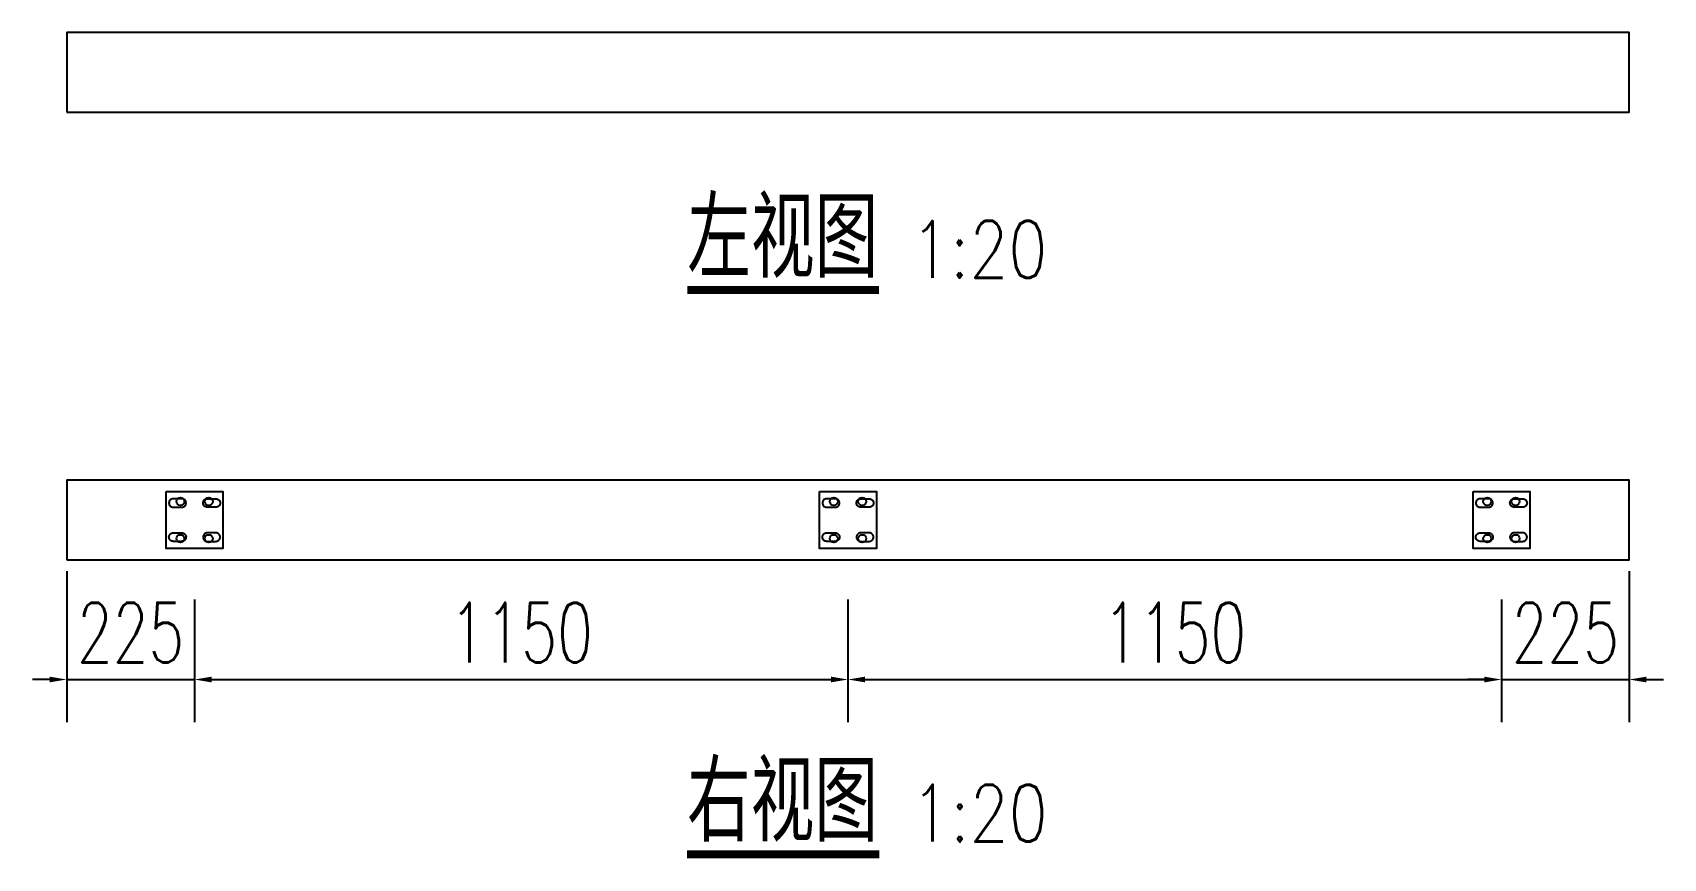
# Model space of a CAD drawing. Header units: millimetres. Extents: x -1471591 to 944464, y -468930 to 547002.
# Drawn here: x -963173 to -960303, y 30135 to 31587 of the extents above; entities that cross this region are included whole.
import ezdxf

# ---------------------------------------------------------------- set-up
doc = ezdxf.new("R2010")
doc.units = ezdxf.units.MM
doc.header["$LTSCALE"] = 10
doc.header["$PDMODE"] = 35
for name, color, linetype in [('DIM_SYMB', 3, 'Continuous'), ('PUB_TEXT', 7, 'Continuous'), ('W-STEEL_FRAME钢架', 3, 'Continuous')]:
    doc.layers.add(name, color=color, linetype=linetype)
doc.styles.get("Standard").update_dxf_attribs({"font": 'simplex.shx', "width": 0.8, "bigfont": 'hztxt.shx'})
doc.styles.add('STANDARD_T3', font='simplex.shx', dxfattribs={"width": 0.7, "bigfont": 'hztxt.shx'})
doc.dimstyles.new('W&&30', dxfattribs={"dimtxt": 105, "dimasz": 30, "dimexe": 75, "dimexo": 90, "dimgap": 30, "dimtad": 1, "dimdec": 0, "dimzin": 0, "dimdsep": 46, "dimtxsty": 'STANDARD_T3', "dimcen": 0.09, "dimclrd": 1, "dimclre": 1, "dimclrt": 7, "dimazin": 2, "dimtfac": 1, "dimtdec": 0, "dimtix": 1, "dimtmove": 2, "dimatfit": 3, "dimfxl": 0, "dimtolj": 1, "dimtzin": 0, "dimarcsym": 0})

# ---------------------------------------------------------------- blocks, each defined once
blk = doc.blocks.new('$matou$00000140')
blk.add_lwpolyline([(-50, 50), (50, 50), (50, -50), (-50, -50)], close=True)
for points in [[(-22.5, 37.5), (-37.5, 37.5, 0.414214), (-45, 30), (-45, 30, 0.414214), (-37.5, 22.5), (-22.5, 22.5, 0.414214), (-15, 30), (-15, 30, 0.414214)], [(22.5, 37.5), (37.5, 37.5, -0.414214), (45, 30), (45, 30, -0.414214), (37.5, 22.5), (22.5, 22.5, -0.414214), (15, 30), (15, 30, -0.414214)], [(-22.5, -37.5), (-37.5, -37.5, -0.414214), (-45, -30), (-45, -30, -0.414214), (-37.5, -22.5), (-22.5, -22.5, -0.414214), (-15, -30), (-15, -30, -0.414214)], [(22.5, -37.5), (37.5, -37.5, 0.414214), (45, -30), (45, -30, 0.414214), (37.5, -22.5), (22.5, -22.5, 0.414214), (15, -30), (15, -30, 0.414214)]]:
    blk.add_lwpolyline(points, format="xyb", close=True)
blk = doc.blocks.new('*U291')
at = {"layer": 'W-STEEL_FRAME钢架', "color": 2}
for centre in [(-25, 32.7), (25, 32.7), (-25, -32.7), (25, -32.7)]:
    blk.add_circle(centre, 7, dxfattribs=at)
blk.add_blockref('$matou$00000140', (0, 0))
blk = doc.blocks.new('*U292')
at = {"color": 0, "linetype": 'ByBlock', "lineweight": -2}
for p in [(-2300, 0), (-1150, 0), (0, 0)]:
    blk.add_blockref('*U291', p, dxfattribs=at)
blk = doc.blocks.new('*D942')
at = {"color": 1, "lineweight": -2, "transparency": 16777216}
for p, q in [((-963113.3, 30639.9), (-963113.3, 30374.4)), ((-962888.3, 30589.9), (-962888.3, 30374.4)), ((-963143.3, 30449.4), (-963173.3, 30449.4)), ((-963113.3, 30449.4), (-962888.3, 30449.4)), ((-962858.3, 30449.4), (-962828.3, 30449.4))]:
    blk.add_line(p, q, dxfattribs=at)
at = {"color": 1, "transparency": 16777216}
for points in [[(-963143.3, 30454.4), (-963143.3, 30444.4), (-963113.3, 30449.4)], [(-962858.3, 30454.4), (-962858.3, 30444.4), (-962888.3, 30449.4)]]:
    blk.add_solid(points, dxfattribs=at)
at = {"layer": 'Defpoints', "color": 0, "transparency": 16777216}
for p in [(-963113.3, 30729.9), (-962888.3, 30679.9), (-962888.3, 30449.4)]:
    blk.add_point(p, dxfattribs=at)
at = {"color": 7, "transparency": 16777216, "insert": (-963000.8, 30531.9), "char_height": 105, "attachment_point": 5, "style": 'STANDARD_T3'}
blk.add_mtext('\\A1;225', dxfattribs=at)
blk = doc.blocks.new('*D943')
at = {"color": 1, "lineweight": -2, "transparency": 16777216}
for p, q in [((-962888.3, 30589.9), (-962888.3, 30374.4)), ((-961738.3, 30589.9), (-961738.3, 30374.4)), ((-962858.3, 30449.4), (-961768.3, 30449.4))]:
    blk.add_line(p, q, dxfattribs=at)
at = {"color": 1, "transparency": 16777216}
for points in [[(-962858.3, 30454.4), (-962858.3, 30444.4), (-962888.3, 30449.4)], [(-961768.3, 30454.4), (-961768.3, 30444.4), (-961738.3, 30449.4)]]:
    blk.add_solid(points, dxfattribs=at)
at = {"layer": 'Defpoints', "color": 0, "transparency": 16777216}
for p in [(-962888.3, 30679.9), (-961738.3, 30679.9), (-961738.3, 30449.4)]:
    blk.add_point(p, dxfattribs=at)
at = {"color": 7, "transparency": 16777216, "insert": (-962313.3, 30531.9), "char_height": 105, "attachment_point": 5, "style": 'STANDARD_T3'}
blk.add_mtext('\\A1;1150', dxfattribs=at)
blk = doc.blocks.new('*D944')
at = {"color": 1, "lineweight": -2, "transparency": 16777216}
for p, q in [((-961738.3, 30589.9), (-961738.3, 30374.4)), ((-960588.3, 30589.9), (-960588.3, 30374.4)), ((-961708.3, 30449.4), (-960618.3, 30449.4))]:
    blk.add_line(p, q, dxfattribs=at)
at = {"color": 1, "transparency": 16777216}
for points in [[(-961708.3, 30454.4), (-961708.3, 30444.4), (-961738.3, 30449.4)], [(-960618.3, 30454.4), (-960618.3, 30444.4), (-960588.3, 30449.4)]]:
    blk.add_solid(points, dxfattribs=at)
at = {"layer": 'Defpoints', "color": 0, "transparency": 16777216}
for p in [(-961738.3, 30679.9), (-960588.3, 30679.9), (-960588.3, 30449.4)]:
    blk.add_point(p, dxfattribs=at)
at = {"color": 7, "transparency": 16777216, "insert": (-961163.3, 30531.9), "char_height": 105, "attachment_point": 5, "style": 'STANDARD_T3'}
blk.add_mtext('\\A1;1150', dxfattribs=at)
blk = doc.blocks.new('*D945')
at = {"color": 1, "lineweight": -2, "transparency": 16777216}
for p, q in [((-960363.3, 30639.9), (-960363.3, 30374.4)), ((-960588.3, 30589.9), (-960588.3, 30374.4)), ((-960618.3, 30449.4), (-960648.3, 30449.4)), ((-960588.3, 30449.4), (-960363.3, 30449.4)), ((-960333.3, 30449.4), (-960303.3, 30449.4))]:
    blk.add_line(p, q, dxfattribs=at)
at = {"color": 1, "transparency": 16777216}
for points in [[(-960618.3, 30454.4), (-960618.3, 30444.4), (-960588.3, 30449.4)], [(-960333.3, 30454.4), (-960333.3, 30444.4), (-960363.3, 30449.4)]]:
    blk.add_solid(points, dxfattribs=at)
at = {"layer": 'Defpoints', "color": 0, "transparency": 16777216}
for p in [(-960363.3, 30729.9), (-960588.3, 30679.9), (-960363.3, 30449.4)]:
    blk.add_point(p, dxfattribs=at)
at = {"color": 7, "transparency": 16777216, "insert": (-960475.8, 30531.9), "char_height": 105, "attachment_point": 5, "style": 'STANDARD_T3'}
blk.add_mtext('\\A1;225', dxfattribs=at)

msp = doc.modelspace()

# ---------------------------------------------------------------- linework, layer by layer
at = {"layer": 'DIM_SYMB', "const_width": 14}
for points in [[(-962021.1, 31134.6), (-961683.5, 31134.6)], [(-962021.5, 30141.8), (-961683.1, 30141.8)]]:
    msp.add_lwpolyline(points, dxfattribs=at)
at = {"layer": 'W-STEEL_FRAME钢架'}
for points in [[(-963113.3, 31447.3), (-960363.3, 31447.3), (-960363.3, 31587.3), (-963113.3, 31587.3)], [(-963113.3, 30659.9), (-960363.3, 30659.9), (-960363.3, 30799.9), (-963113.3, 30799.9)]]:
    msp.add_lwpolyline(points, close=True, dxfattribs=at)

# ---------------------------------------------------------------- block references
msp.add_blockref('*U292', (-960588.3, 30729.9))

# ---------------------------------------------------------------- texts
at = {"layer": 'PUB_TEXT', "color": 7, "width": 0.8}
for s, height, p in [('左视图', 140, (-962021.1, 31156)), ('1:20', 100, (-961627.5, 31156)), ('右视图', 140, (-962021.5, 30164.3)), ('1:20', 100, (-961627.1, 30164.3))]:
    msp.add_text(s, height=height, dxfattribs=at).set_placement(p)

# ---------------------------------------------------------------- dimensions: what is measured, and where the dimension line sits
for base, p1, p2, picture, middle in [((-962888.3, 30449.4), (-963113.3, 30729.9), (-962888.3, 30679.9), '*D942', (-963000.8, 30531.9)), ((-960363.3, 30449.4), (-960588.3, 30679.9), (-960363.3, 30729.9), '*D945', (-960475.8, 30531.9)), ((-961738.3, 30449.4), (-962888.3, 30679.9), (-961738.3, 30679.9), '*D943', (-962313.3, 30531.9)), ((-960588.3, 30449.4), (-961738.3, 30679.9), (-960588.3, 30679.9), '*D944', (-961163.3, 30531.9))]:
    dim = msp.add_linear_dim(base=base, p1=p1, p2=p2, dimstyle='W&&30')
    dim.commit()
    dim.dimension.update_dxf_attribs({"geometry": picture, "text_midpoint": middle})

doc.saveas('drawing.dxf')
